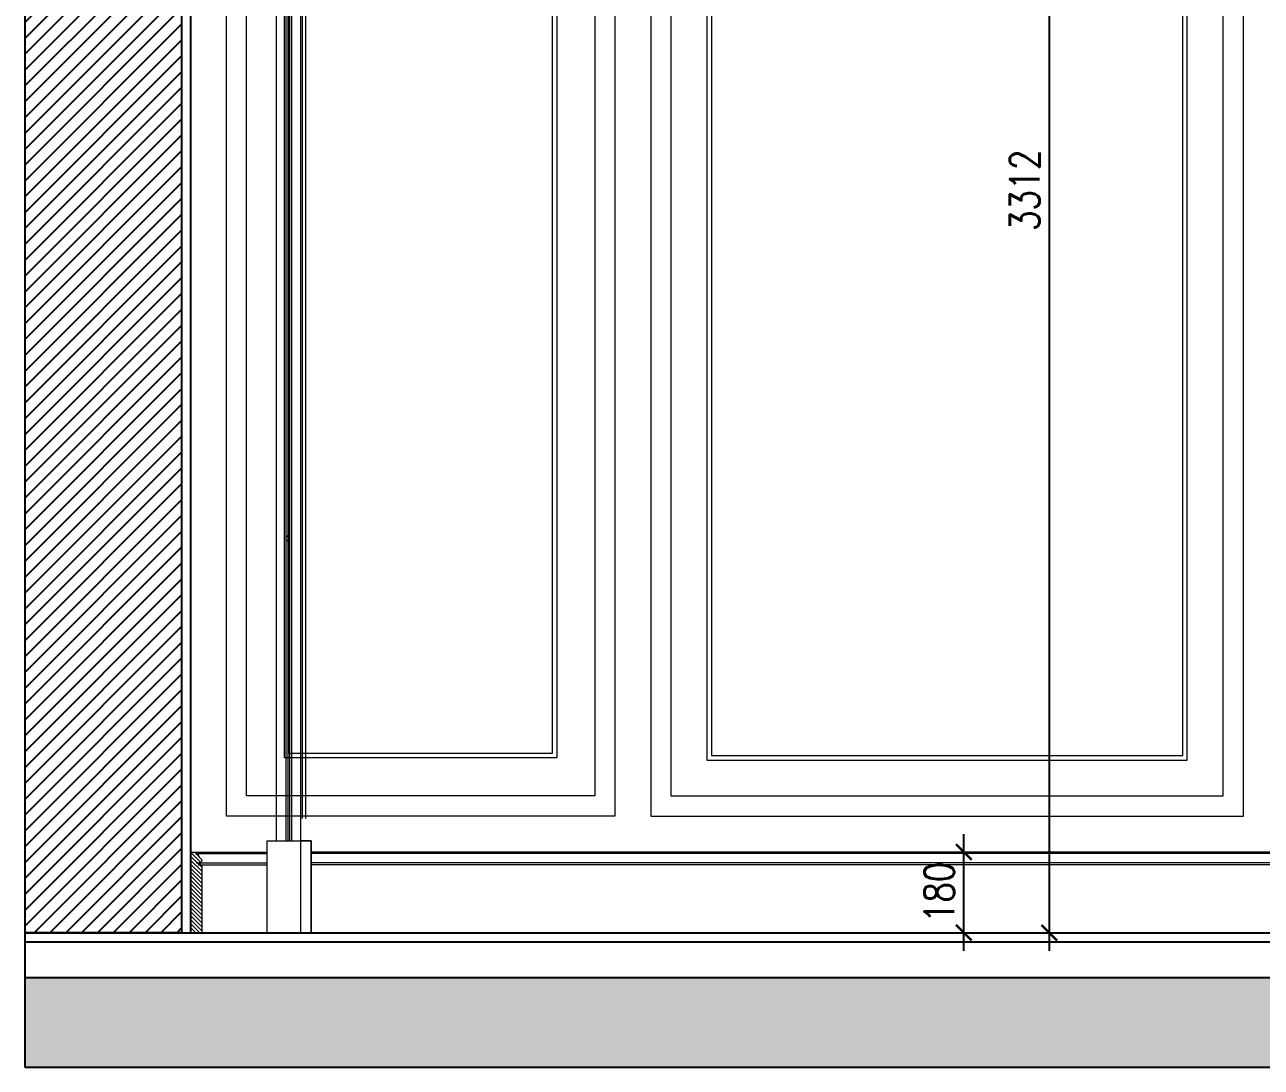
# Model space of a CAD drawing. Header units: millimetres. Extents: x -10942 to 92711, y -16583 to 30009.
# Drawn here: x 39270 to 42029, y 18562 to 20887 of the extents above; entities that cross this region are included whole.
import ezdxf

# ---------------------------------------------------------------- set-up
doc = ezdxf.new("R2010")
doc.units = ezdxf.units.MM
doc.header["$LTSCALE"] = 1000
doc.header["$MEASUREMENT"] = 0
for name, color, linetype in [('A-DIM', 9, 'Continuous'), ('Layer1', 1, 'Continuous'), ('Layer3', 3, 'Continuous'), ('Layer7', 8, 'Continuous'), ('WOOD 01', 34, 'Continuous')]:
    doc.layers.add(name, color=color, linetype=linetype)
doc.layers.add('GRC', color=41, linetype='Continuous', lineweight=0)
doc.styles.add('ST9', font='romans.shx', dxfattribs={"width": 0.8})
doc.dimstyles.new('DIM-20', dxfattribs={"dimscale": 1000, "dimtxt": 0.044, "dimasz": 0.035, "dimexe": 0.022, "dimexo": 0.022, "dimgap": 0.022, "dimtad": 1, "dimdec": 0, "dimzin": 0, "dimdsep": 46, "dimtxsty": 'ST9', "dimblk1": 'ARCHTICK', "dimblk2": 'ARCHTICK', "dimsah": 1, "dimcen": 0.08800000000000001, "dimdle": 0.04, "dimclrd": 256, "dimclre": 256, "dimclrt": 3, "dimadec": 0, "dimazin": 0, "dimtfac": 1, "dimtdec": 0, "dimtix": 1, "dimtofl": 0, "dimtmove": 1, "dimatfit": 3, "dimldrblk": 'CLOSED', "dimfxl": 1, "dimtolj": 1, "dimtzin": 0, "dimarcsym": 0})

# ---------------------------------------------------------------- blocks, each defined once
blk = doc.blocks.new('_ARCHTICK')
at = {"color": 0, "linetype": 'ByBlock', "const_width": 0.15}
blk.add_lwpolyline([(-0.5, -0.5), (0.5, 0.5)], dxfattribs=at)
blk = doc.blocks.new('*D208')
at = {"layer": 'A-DIM', "lineweight": -2, "transparency": 16777216}
for p, q in [((41555.88045579666, 18822.05420349707), (41555.88045579666, 22214.12563307264)), ((41558.81358711718, 22174.12563307264), (41577.88045579666, 22174.12563307264)), ((41558.81358089385, 18862.05420349707), (41577.88045579666, 18862.05420349707))]:
    blk.add_line(p, q, dxfattribs=at)
at = {"layer": 'Defpoints', "color": 0, "transparency": 16777216}
for p in [(41536.81358711718, 22174.12563307263, 4.455532314767041e-07), (41555.88045579666, 22174.12563307263), (41536.81358089386, 18862.05420349707, 9.944884717773625e-07)]:
    blk.add_point(p, dxfattribs=at)
at = {"layer": 'A-DIM', "lineweight": -2, "transparency": 16777216, "xscale": 35, "yscale": 35, "zscale": 35}
for p, rotation in [((41555.88045579666, 22174.12563307264), 90), ((41555.88045579666, 18862.05420349707), 270)]:
    blk.add_blockref('_ARCHTICK', p, dxfattribs=dict(at, rotation=rotation))
at = {"layer": 'A-DIM', "color": 3, "transparency": 16777216, "insert": (41500.88045579667, 20518.08991828485), "char_height": 66, "attachment_point": 5, "rotation": 90.00000000000001, "style": 'ST9'}
blk.add_mtext('\\A1;3312', dxfattribs=at)
blk = doc.blocks.new('_CLOSED')
at = {"color": 0, "linetype": 'ByBlock'}
for p, q in [((-1, 0.1666666666666666), (0, 0)), ((-1, 0.1666666666666666), (-1, -0.1666666666666666)), ((0, 0), (-1, -0.1666666666666666)), ((0, 0), (-1, 0))]:
    blk.add_line(p, q, dxfattribs=at)
blk = doc.blocks.new('*D232')
at = {"layer": 'A-DIM', "lineweight": -2, "transparency": 16777216}
for p, q in [((41365.23813638253, 18822.05420353852), (41365.23813638253, 19082.05420353101)), ((41362.87560285607, 19042.05420353101), (41387.23813638253, 19042.05420353101)), ((41362.87560285613, 18862.05420353852), (41387.23813638253, 18862.05420353852))]:
    blk.add_line(p, q, dxfattribs=at)
at = {"layer": 'Defpoints', "color": 0, "transparency": 16777216}
for p in [(41340.87560285607, 19042.05420353101, 4.746004204438989e-06), (41365.23813638253, 19042.05420353101), (41340.87560285613, 18862.05420353852, 7.265430114977184e-06)]:
    blk.add_point(p, dxfattribs=at)
at = {"layer": 'A-DIM', "lineweight": -2, "transparency": 16777216, "xscale": 35, "yscale": 35, "zscale": 35}
for p, rotation in [((41365.23813638253, 19042.05420353101), 90), ((41365.23813638253, 18862.05420353852), 270)]:
    blk.add_blockref('_ARCHTICK', p, dxfattribs=dict(at, rotation=rotation))
at = {"layer": 'A-DIM', "color": 3, "transparency": 16777216, "insert": (41310.23813638253, 18952.05420353476), "char_height": 66, "attachment_point": 5, "rotation": 90.00000000000001, "style": 'ST9'}
blk.add_mtext('\\A1;180', dxfattribs=at)

msp = doc.modelspace()

# ---------------------------------------------------------------- hatches: boundary and pattern name
at = {"layer": 'Layer7'}
h = msp.add_hatch(dxfattribs=at)
h.set_pattern_fill('ANSI31', color=256, scale=200, angle=1.431249606658583e-14, style=0)
h.set_pattern_definition([(45.00000000000001, (21065.79316612793, 29239.30247559061), (-17.67766952966369, 17.67766952966369), [])])
h.paths.add_polyline_path([(39270.24137661379, 23012.05420353852), (39620.24287520553, 23012.05420353857), (39620.24287520564, 18862.05420353857), (39270.24137661391, 18862.16951894405)])
h = msp.add_hatch(dxfattribs=at)
h.set_pattern_fill('AR-CONC', color=256, scale=10, angle=1.431249606658583e-14, style=0)
h.set_pattern_definition([(49.99999999999999, (21065.79316612793, 29239.30247559061), (71.72601826007535, -6.275213498259493), [7.5, -82.5]), (355, (21065.79316612793, 29239.30247559061), (-13.87513336130002, 75.2192133700012), [6, -66]), (100.4514, (21071.77033412788, 29238.7795415906), (57.85093817140212, 68.94395420609538), [6.374018999999995, -70.11421119999994]), (46.18420000000007, (21065.79316612793, 29259.30247559067), (106.7241048625644, -16.55190143290177), [11.24999999999999, -123.7499999999999]), (96.6356, (21074.68684062787, 29257.92314489058), (93.46627055487029, 97.41178709004419), [9.561028799999997, -105.1713]), (351.1842000000001, (21065.79316612793, 29259.30247559067), (93.46619451336268, 97.41186009253252), [8.999999999999998, -98.99999999999999]), (21.00000000000002, (21075.79316612793, 29254.30247559061), (59.69070521184616, -40.26188906653387), [7.499999999999999, -82.49999999999999]), (326, (21075.79316612793, 29254.30247559061), (24.33153319215815, 72.51500450468531), [6, -66]), (71.45140000000006, (21080.76738942793, 29250.94731499063), (84.02226285814899, 32.25304967099527), [6.374018999999997, -70.1142112]), (37.50000000000004, (21065.79316612793, 29239.30247559061), (1.215985531729055, 33.28938538313115), [0, -65.19999999999999, 0, -67, 0, -66.25]), (7.500000000000014, (21065.79316612793, 29239.30247559061), (26.30695374421485, 39.44117118823605), [0, -38.2, 0, -63.7, 0, -25.25]), (327.5, (21043.49316612788, 29239.30247559067), (53.3822436172409, -2.255487173437961), [0, -25, 0, -77.99999999999997, 0, -103.5]), (317.5, (21033.49316612788, 29239.30247559055), (58.31861693423861, 10.01049823323179), [0, -32.5, 0, -51.79999999999999, 0, -73.5])])
h.paths.add_polyline_path([(39270.24137661385, 18762.05420353852), (39270.24137661385, 18562.05420353852), (50068.32738568395, 18562.05420353852), (50068.32738568395, 18762.05420353857)])
at = {"layer": 'WOOD 01', "lineweight": 0, "ltscale": 500}
h = msp.add_hatch(dxfattribs=at)
h.set_pattern_fill('ANSI31', color=256, scale=50, style=0)
h.set_pattern_definition([(135, (68430.79675221111, 29239.30247559061), (4.419417382415922, 4.419417382415922), [])])
edge = h.paths.add_edge_path()
edge.add_line((39640.24287520576, 19042.05420353106), (39654.23705367505, 19042.05420353095))
edge.add_line((39654.23705367505, 19042.05420353095), (39654.23705367505, 19039.05420353106))
edge.add_line((39654.23705367505, 19039.05420353106), (39657.23705367529, 19039.05420353112))
edge.add_arc((39672.32758398478, 19038.45230444774), 15.1025291765478, 177.7159181276002, 202.9186159801444)
edge.add_arc((39670.82064771579, 19038.37813905776), 13.69548981840292, 205.0884115812083, 236.691725719325)
edge.add_arc((39660.38811391898, 19023.04905854088), 4.85374690956314, -99.17967248771771, 53.13753517645108, ccw=False)
edge.add_arc((39665.23705367529, 19019.17538439296), 5.697687472972071, 189.2708825062415, 269.9999999999268)
edge.add_line((39665.23705367529, 19013.47769691999), (39665.2370536754, 18862.05420353852))
edge.add_line((39665.2370536754, 18862.05420353852), (39640.2428752057, 18862.05420353857))
edge.add_line((39640.2428752057, 18862.05420353857), (39640.24287520576, 19042.05420353106))

# ---------------------------------------------------------------- linework, layer by layer
at = {"layer": 'GRC', "lineweight": 0, "elevation": 4.462596440762281e-06}
for points in [[(40586.87275149033, 19121.80437409179), (39720.24344430445, 19122.05437409168), (39720.24344430433, 21907.05467090552), (40586.87275149027, 21907.05467090558)], [(41988.61093725765, 21907.05467090558), (40666.87275149033, 21907.05467090558), (40666.87275149033, 19122.05420353054), (41988.61093725765, 19122.0542035306)], [(40541.87275149027, 19167.05393516569), (39765.24344430433, 19167.05437409173), (39765.24344430439, 21862.05467090558), (40541.87275149033, 21862.05467090558)], [(41943.6109372577, 21862.05467090558), (40711.87275149027, 21862.05467090552), (40711.87275149027, 19167.05420353048), (41943.6109372577, 19167.05176561238)], [(40457.08275149035, 19251.84437409177), (39850.03344430431, 19251.84437409183), (39850.03344430437, 21777.2646709056), (40457.08275149035, 21777.2646709056)], [(40447.08275149041, 19261.84437409177), (39860.03344430448, 19261.84437409177), (39860.03344430454, 21767.26467090554), (40447.08275149047, 21767.26467090554)], [(41863.6109372577, 21782.05467090552), (40791.87275149021, 21782.05467090552), (40791.87275149027, 19247.05420353054), (41863.6109372577, 19247.0542035306)], [(41853.6109372577, 21772.05467090546), (40801.87275149027, 21772.05467090552), (40801.87275149027, 19257.0542035306), (41853.6109372577, 19257.05420353054)]]:
    msp.add_lwpolyline(points, close=True, dxfattribs=at)
at = {"layer": 'Layer1'}
for p, q in [((39270.22614554927, 18862.05420353852, 5.50582695359656e-06), (39270.24137661391, 18862.05420353852, 5.50582695359656e-06)), ((39270.24137661391, 18862.05420353852, 5.50582695359656e-06), (50068.32738568395, 18862.05420353852, 5.50582695359656e-06)), ((39270.24137661385, 18842.05420353852, 5.50582695359656e-06), (50068.32738568389, 18842.05420353852, 5.50582695359656e-06))]:
    msp.add_line(p, q, dxfattribs=at)
at = {"layer": 'Layer3'}
for p, q in [((39270.24137661385, 23212.05420353852, 3.46383077819656e-06), (39270.24137661385, 18562.05420353852, 4.00911762429656e-06)), ((39620.24287520553, 23012.05420353857, 3.46383077819656e-06), (39620.24287520564, 18862.05420353857, 5.50582695359656e-06)), ((39640.24287520559, 23012.05420353852, 3.46383077819656e-06), (39640.24287520559, 18862.05420353852, 5.50582695359656e-06)), ((39620.24287520564, 18862.05420353857, 5.50582695359656e-06), (39270.22614554927, 18862.05420353852, 5.50582695359656e-06)), ((39270.24137661385, 18762.05420353852, 3.46383077819656e-06), (50068.32738568395, 18762.05420353857, 5.39630847129656e-06)), ((39270.24137661385, 18562.05420353852, 4.00911762429656e-06), (50068.32738568395, 18562.05420353852, 5.39630847129656e-06))]:
    msp.add_line(p, q, dxfattribs=at)
at = {"layer": 'WOOD 01', "lineweight": 0, "ltscale": 500}
for p, q in [((39896.76967734552, 21987.05458376132, 5.53617587629656e-06), (39896.76967734552, 19117.05420353852, 7.466017072896561e-06)), ((39896.76967734552, 21987.05458376132, 5.53617587629656e-06), (39896.76967734552, 19117.05420353852, 7.466017072896561e-06)), ((39889.03666883643, 21941.05458376132, 5.53617587629656e-06), (39889.03666883637, 19117.05420353857, 7.43508582429656e-06)), ((39865.03520286042, 21887.05458376132, 5.53617587629656e-06), (39865.03520286037, 19067.05420353857, 7.43239615049656e-06)), ((39885.03520286037, 21887.05458376132, 5.53617587629656e-06), (39885.03520286037, 18862.05420353852, 7.57024193199656e-06)), ((39830.93353800866, 21857.82376137655, 5.50582695359656e-06), (39830.93353800866, 19067.05420353857, 7.382391883696561e-06)), ((39852.94662870333, 21857.82376137661, 5.50582695359656e-06), (39852.94662870333, 19067.05420353857, 7.382391883696561e-06)), ((39856.93353800854, 21865.82376137638, 5.50582695359656e-06), (39856.9335380086, 19067.05420353857, 7.38777123119656e-06)), ((39860.93353800854, 21865.82376137638, 5.50582695359656e-06), (39860.93353800848, 19067.05420353857, 7.38777123119656e-06)), ((39640.16288723552, 19042.05420353095, 5.41725844479656e-06), (39810.93303026835, 19042.05420353095, 5.56663670199656e-06)), ((39655.95205359586, 19039.05420353095, 5.428628225896561e-06), (39810.93303026829, 19039.05420353095, 5.566408885496561e-06)), ((43037.74492215598, 19042.05420353095, 2.420600265362281e-06), (39909.03616109613, 19042.05420353095, 3.46383077819656e-06)), ((43037.74492215604, 19039.05420353083, 2.420600265362281e-06), (39909.03616109613, 19039.05420353089, 3.46383077819656e-06)), ((39652.77083122573, 19018.19531163125, 5.423099692896561e-06), (39810.93303026835, 19018.19531163125, 5.566181818096561e-06)), ((39656.89205127931, 19013.47769691987, 5.42258498979656e-06), (39810.93303026841, 19013.47769691981, 5.56580068539656e-06)), ((43037.74492215604, 19018.2574739274, 2.420600265362281e-06), (39909.03616109613, 19018.25747392752, 3.46383077819656e-06)), ((43037.74492215598, 19013.4776969197, 2.420600265362281e-06), (39909.03616109613, 19013.47769691987, 3.46383077819656e-06))]:
    msp.add_line(p, q, dxfattribs=at)
for points, elevation in [([(39862.20196177514, 19751.40124683193), (39859.20196177502, 19751.40124683187, -0.4142135623730951), (39856.20196177514, 19748.40124683193), (39856.20196177508, 19745.40124683181, 1), (39856.20196177502, 19737.40124683181), (39856.20196177514, 19734.40124683187, -0.4142135623730951), (39859.20196177502, 19731.40124683187), (39862.20196177508, 19731.40124683187)], 5.50582695359656e-06), ([(39640.24287520576, 19042.05420353106), (39654.23705367505, 19042.05420353095), (39654.23705367505, 19039.05420353106), (39657.23705367529, 19039.05420353112, 0.1104129429105304), (39658.41726467211, 19032.57102872321, 0.1387762059605942), (39663.29985830974, 19026.93243383372, -0.7835169725187694), (39659.61379101762, 19018.25747392757, 0.3675772488715264), (39665.23705367529, 19013.47769691999), (39665.2370536754, 18862.05420353852), (39640.2428752057, 18862.05420353857), (39640.24287520576, 19042.05420353106)], 5.41725844479656e-06)]:
    msp.add_lwpolyline(points, format="xyb", dxfattribs=dict(at, elevation=elevation))
at = {"layer": 'WOOD 01', "lineweight": 0, "ltscale": 500, "elevation": 6.70357397259656e-06}
for points in [[(39810.93303026835, 19067.0542035384), (39909.03616109607, 19067.05420353857), (39909.03616109613, 18862.05420353852), (39810.93303026835, 18862.05420353863)], [(39885.03469512012, 18862.05420353857), (39909.03616109613, 18862.05420353852), (39909.03616109613, 19067.09391218104), (39885.03469512006, 19067.0939121811)]]:
    msp.add_lwpolyline(points, close=True, dxfattribs=at)

# ---------------------------------------------------------------- dimensions: what is measured, and where the dimension line sits
at = {"layer": 'A-DIM'}
for base, p1, p2, picture, middle in [((41555.88045579666, 22174.12563307263, -1.759603161380624e-06), (41536.81358089385, 18862.05420349707, -7.651146896032616e-07), (41536.81358711718, 22174.12563307263, -1.31404992990392e-06), '*D208', (41500.88045579667, 20518.08991828485, -1.759603161380624e-06)), ((41365.23813638253, 19042.05420353101, -1.759603161380624e-06), (41340.87560285613, 18862.05420353852, 5.50582695359656e-06), (41340.87560285607, 19042.05420353101, 2.986401043058364e-06), '*D232', (41310.23813638253, 18952.05420353476, -1.759603161380624e-06))]:
    dim = msp.add_linear_dim(base=base, p1=p1, p2=p2, angle=90, dimstyle='DIM-20', override={"dimtxt": 0.066}, dxfattribs=at)
    dim.commit()
    dim.dimension.update_dxf_attribs({"geometry": picture, "text_midpoint": middle})

doc.saveas('drawing.dxf')
